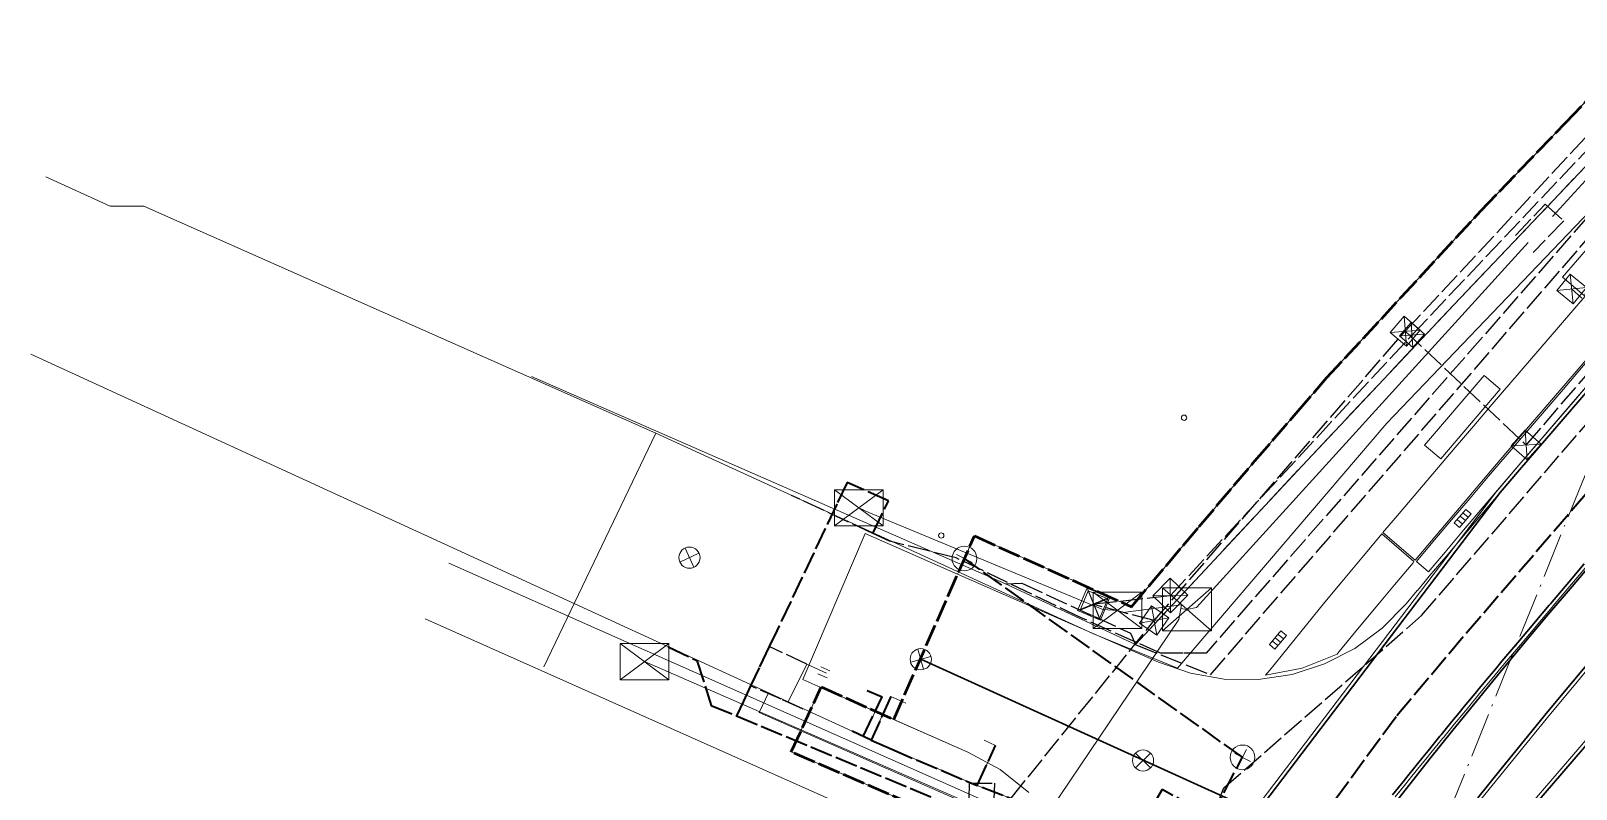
# Model space of a CAD drawing. Header units: metres. Extents: x 105014 to 106600, y 111320 to 118425.
# Drawn here: x 105520.2 to 105607.7, y 113714.6 to 113757.5 of the extents above; entities that cross this region are included whole.
import ezdxf

# ---------------------------------------------------------------- set-up
doc = ezdxf.new("R2010")
doc.units = ezdxf.units.M
doc.linetypes.add('DASHDOT', pattern=[3.556, 2.54, -0.508, 0, -0.508])
doc.linetypes.add('DASHED', pattern=[1.524, 1.27, -0.254])
for name, color, linetype, lineweight in [('00-BASE-LIMITE', 7, 'DASHED', 50), ('00-BASE-UE', 42, 'DASHED', 25), ('10-PAV-BOCACALLE', 9, 'CONTINUOUS', 13), ('10-PAV-CALZADA-BRT', 12, 'CONTINUOUS', 30), ('10-PAV-CALZADA-MIXTA', 8, 'CONTINUOUS', 30), ('10-PAV-CICLORUTA', 76, 'CONTINUOUS', 18), ('10-PAV-SARDINEL', 252, 'CONTINUOUS', 13), ('20-EP-ZONA-DURA', 253, 'CONTINUOUS', 13), ('20-EP-ZONA-VERDE', 84, 'CONTINUOUS', 13), ('30-RED-ENEL-NODOS', 11, 'CONTINUOUS', 13), ('30-RED-ENEL-PROY', 1, 'DASHED', 25), ('30-RED-ETB-CAMARA', 151, 'CONTINUOUS', 13), ('30-RED-ETB-EXIST', 145, 'CONTINUOUS', 13), ('30-RED-ETB-PROY', 5, 'DASHED', 25), ('30-RED-MOVISTAR-CAMARA', 141, 'CONTINUOUS', 13), ('30-RED-MOVISTAR-PROY', 4, 'DASHED', 25), ('30-RED-VANTI-EXIST', 52, 'CONTINUOUS', 13), ('30-RED-VANTI-PROY', 2, 'DASHED', 25), ('30-RED-VANTI-RETIRO', 8, 'DASHDOT', 13), ('35-RH-ACUE-MATRIZ-PJ', 150, 'DASHED', 40), ('35-RH-ACUE-MENOR-EXIST', 151, 'CONTINUOUS', 13), ('35-RH-ACUE-MENOR-PROY', 5, 'DASHED', 25), ('35-RH-PLUV-COLECTOR', 96, 'CONTINUOUS', 30), ('35-RH-PLUV-NODOS', 94, 'CONTINUOUS', 13), ('35-RH-PLUV-RETIRO', 8, 'DASHDOT', 13), ('35-RH-SUDS-ZONAS', 92, 'CONTINUOUS', 20), ('36-RH-SAN-COLECTOR-PROY', 6, 'DASHED', 35), ('36-RH-SAN-POZOS', 216, 'CONTINUOUS', 13)]:
    doc.layers.add(name, color=color, linetype=linetype, lineweight=lineweight)

# ---------------------------------------------------------------- blocks, each defined once
blk = doc.blocks.new('CAM_ETB_T_14')
for p, q in [((-1.39, -1.22), (1.39, 1.22)), ((-1.39, 1.22), (1.39, -1.22))]:
    blk.add_line(p, q)
blk.add_lwpolyline([(-1.39, -1.22), (1.39, -1.22), (1.39, 1.22), (-1.39, 1.22)], close=True)
blk = doc.blocks.new('CAM_ETB_T_13')
for p, q in [((-1.375, -1.025), (1.375, 1.025)), ((-1.375, 1.025), (1.375, -1.025))]:
    blk.add_line(p, q)
blk.add_lwpolyline([(-1.375, -1.025), (1.375, -1.025), (1.375, 1.025), (-1.375, 1.025)], close=True)
blk = doc.blocks.new('CAJA_ENEL')
for p, q in [((-0.6, -0.6), (0.6, 0.6)), ((-0.6, 0.6), (0.6, -0.6))]:
    blk.add_line(p, q)
blk.add_lwpolyline([(-0.6, -0.6), (0.6, -0.6), (0.6, 0.6), (-0.6, 0.6)], close=True)
blk = doc.blocks.new('POSTE')
blk.add_circle((0, 0), 0.15)
blk = doc.blocks.new('CAM_MOV_CS_276')
for p, q in [((-0.7, -0.7), (0.7, 0.7)), ((-0.7, 0.7), (0.7, -0.7))]:
    blk.add_line(p, q)
blk.add_lwpolyline([(-0.7, -0.7), (0.7, -0.7), (0.7, 0.7), (-0.7, 0.7)], close=True)
blk = doc.blocks.new('CAM_MOV_CS_275')
for p, q in [((-0.5, -0.5), (0.5, 0.5)), ((-0.5, 0.5), (0.5, -0.5))]:
    blk.add_line(p, q)
blk.add_lwpolyline([(-0.5, -0.5), (0.5, -0.5), (0.5, 0.5), (-0.5, 0.5)], close=True)
blk = doc.blocks.new('POZO_SAN')
for p, q in [((-0.5, 0), (0.5, 0)), ((0, -0.5), (0, 0.5))]:
    blk.add_line(p, q)
blk.add_circle((0, 0), 0.7)
blk = doc.blocks.new('SUMIDERO')
for p, q in [((-0.25, -0.2), (-0.25, 0.2)), ((0, -0.2), (0, 0.2)), ((0.25, -0.2), (0.25, 0.2))]:
    blk.add_line(p, q)
blk.add_lwpolyline([(-0.5, -0.2), (0.5, -0.2), (0.5, 0.2), (-0.5, 0.2)], close=True)
blk = doc.blocks.new('POZO_PLUV')
for p, q in [((-0.42, -0.42), (0.42, 0.42)), ((-0.42, 0.42), (0.42, -0.42))]:
    blk.add_line(p, q)
blk.add_circle((0, 0), 0.6)

msp = doc.modelspace()

# ---------------------------------------------------------------- linework, layer by layer
at = {"layer": '00-BASE-LIMITE'}
msp.add_lwpolyline([(105572.9671, 113712.4571), (105563.2517, 113716.6751), (105564.9487, 113720.3547), (105569.0577, 113718.5091), (105572.7543, 113726.9337), (105573.6217, 113728.9101), (105582.5217, 113724.8991), (105585.4607, 113728.3761), (105586.3605, 113729.4485), (105589.4291, 113733.0711), (105589.5203, 113733.1773), (105591.8555, 113735.8687), (105593.5787, 113737.8717), (105597.8037, 113742.4393), (105602.3217, 113747.3461), (105607.1343, 113752.3505), (105610.9811, 113756.4057)], dxfattribs=at)
at = {"layer": '00-BASE-UE'}
msp.add_lwpolyline([(105572.9671, 113712.4571), (105563.2517, 113716.6751), (105564.9487, 113720.3547), (105569.0577, 113718.5091), (105572.7543, 113726.9337), (105573.6217, 113728.9101), (105582.5217, 113724.8991), (105585.4607, 113728.3761), (105586.3605, 113729.4485), (105589.4291, 113733.0711), (105589.5203, 113733.1773), (105591.8555, 113735.8687), (105593.5787, 113737.8717), (105597.8037, 113742.4393), (105602.3217, 113747.3461), (105607.1343, 113752.3505), (105610.9811, 113756.4057)], dxfattribs=at)
at = {"layer": '10-PAV-BOCACALLE'}
msp.add_lwpolyline([(105576.714, 113714.3661), (105575.087, 113715.6661), (105573.2597, 113716.6653), (105564.9325, 113720.3193), (105563.9074, 113720.7688), (105563.9074, 113720.7688), (105567.4292, 113729.0524), (105572.6741, 113726.7506), (105584.0471, 113721.7601), (105585.8728, 113721.1288), (105587.7761, 113720.7986), (105589.7077, 113720.7781), (105591.6176, 113721.0677), (105593.4563, 113721.6601), (105595.1761, 113722.5399), (105596.7324, 113723.6842), (105598.085, 113725.0634), (105598.7159, 113725.8183), (105598.7187, 113725.8217), (105599.1585, 113726.3465), (105599.3914, 113726.6239), (105600.4393, 113727.8699), (105602.3307, 113730.1031), (105603.419, 113731.3811), (105576.2193, 113695.5737)], dxfattribs=at)
at = {"layer": '10-PAV-CALZADA-BRT'}
for points in [[(105596.7903, 113712.9181), (105598.0945, 113714.5899), (105599.4091, 113716.2523), (105600.7333, 113717.9055), (105602.0667, 113719.5499), (105603.4087, 113721.1861), (105604.7585, 113722.8141), (105606.1161, 113724.4343), (105607.4803, 113726.0475), (105608.8511, 113727.6537)], [(105608.7937, 113722.1805), (105607.4471, 113720.5731), (105606.1089, 113718.9591), (105604.7791, 113717.3379), (105603.4585, 113715.7093), (105602.1477, 113714.0729)], [(105603.6123, 113711.6318), (105612.0607, 113721.4381)]]:
    msp.add_lwpolyline(points, dxfattribs=at)
at = {"layer": '10-PAV-CALZADA-MIXTA'}
for points in [[(105576.2193, 113695.5737), (105603.419, 113731.3811), (105604.5093, 113732.6565), (105608.8577, 113737.7249)], [(105608.1735, 113727.3244), (105607.302, 113726.3011), (105607.0931, 113726.0554), (105606.258, 113725.0716), (105606.1944, 113724.9965), (105605.2977, 113723.9358), (105605.2168, 113723.8399), (105604.4031, 113722.8733), (105604.1782, 113722.6057), (105603.5106, 113721.809), (105603.1428, 113721.3692), (105602.7984, 113720.9562), (105602.1107, 113720.1296), (105602.0879, 113720.1021), (105601.3796, 113719.2459), (105601.083, 113718.8865), (105600.6732, 113718.3883), (105600.0594, 113717.6401), (105599.9968, 113717.5635), (105599.3229, 113716.7367), (105599.0408, 113716.3897), (105598.651, 113715.9083), (105598.0268, 113715.1353), (105597.981, 113715.0783), (105597.3137, 113714.2462)]]:
    msp.add_lwpolyline(points, dxfattribs=at)
at = {"layer": '10-PAV-CICLORUTA'}
for points in [[(105636.6113, 113771.8541), (105607.9475, 113738.5069), (105606.8947, 113737.2821), (105605.8409, 113736.0553), (105604.7865, 113734.8263), (105603.7345, 113733.5981), (105602.6805, 113732.3645), (105601.6269, 113731.1277), (105600.5739, 113729.8877), (105599.5221, 113728.6437), (105598.5905, 113727.5369), (105596.7705, 113729.1013), (105597.6877, 113730.1913), (105598.7427, 113731.4391), (105599.7987, 113732.6827), (105600.8547, 113733.9223), (105601.9109, 113735.1581), (105602.9637, 113736.3875), (105604.0195, 113737.6181), (105605.0741, 113738.8459), (105606.1273, 113740.0713), (105634.6609, 113773.2669), (105634.7913, 113773.4185), (105636.6113, 113771.8541)], [(105598.5261, 113727.4603), (105598.4717, 113727.3957), (105597.4233, 113726.1435), (105596.3771, 113724.8865), (105595.3335, 113723.6245), (105594.2929, 113722.3573), (105594.1701, 113722.2065), (105592.1966, 113721.4276), (105590.1155, 113721.0147), (105590.3525, 113721.3105), (105591.3923, 113722.5969), (105592.4353, 113723.8769), (105593.4813, 113725.1507), (105594.5301, 113726.4189), (105595.5809, 113727.6813), (105596.6335, 113728.9387), (105596.7059, 113729.0249), (105598.5261, 113727.4603)]]:
    msp.add_lwpolyline(points, close=True, dxfattribs=at)
at = {"layer": '10-PAV-SARDINEL'}
for points in [[(105576.06, 113695.6947), (105603.2597, 113731.5021), (105603.2664, 113731.5104), (105604.3574, 113732.7866), (105606.5306, 113735.322), (105608.706, 113737.8553)], [(105608.8577, 113737.7249), (105606.6823, 113735.1917), (105604.5093, 113732.6565), (105603.419, 113731.3811), (105576.2193, 113695.5737)], [(105608.8511, 113727.6537), (105607.4803, 113726.0475), (105606.1161, 113724.4343), (105604.7585, 113722.8141), (105603.4087, 113721.1861), (105602.0667, 113719.5499), (105600.7333, 113717.9055), (105599.4091, 113716.2523), (105598.0945, 113714.5899), (105596.7903, 113712.9181)], [(105597.3137, 113714.2462), (105597.981, 113715.0783), (105598.0268, 113715.1353), (105598.651, 113715.9083), (105599.0408, 113716.3897), (105599.3229, 113716.7367), (105599.9968, 113717.5635), (105600.0594, 113717.6401), (105600.6732, 113718.3883), (105601.083, 113718.8865), (105601.3796, 113719.2459), (105602.0879, 113720.1021), (105602.1107, 113720.1296), (105602.7984, 113720.9562), (105603.1428, 113721.3692), (105603.5106, 113721.809), (105604.1782, 113722.6057), (105604.4031, 113722.8733), (105605.2168, 113723.8399), (105605.2977, 113723.9358), (105606.1944, 113724.9965), (105606.258, 113725.0716), (105607.0931, 113726.0554), (105607.302, 113726.3011), (105608.1735, 113727.3244)], [(105608.3257, 113727.1947), (105607.4544, 113726.1715), (105607.2456, 113725.926), (105606.4106, 113724.9423), (105606.3471, 113724.8673), (105605.4505, 113723.8068), (105605.3698, 113723.711), (105604.5562, 113722.7446), (105604.3314, 113722.4771), (105603.664, 113721.6806), (105603.2963, 113721.241), (105602.9521, 113720.8282), (105602.2646, 113720.0018), (105602.242, 113719.9745), (105601.5338, 113719.1185), (105601.2374, 113718.7593), (105600.8278, 113718.2613), (105600.2142, 113717.5134), (105600.1518, 113717.437), (105599.478, 113716.6104), (105599.1961, 113716.2637), (105598.8065, 113715.7826), (105598.1826, 113715.0099), (105598.137, 113714.9531), (105597.4698, 113714.1212)], [(105597.6657, 113714.3654), (105598.137, 113714.9531), (105598.1826, 113715.0099), (105598.8065, 113715.7826), (105599.1961, 113716.2637), (105599.478, 113716.6104), (105600.1518, 113717.437), (105600.2142, 113717.5134), (105600.8278, 113718.2613), (105601.2374, 113718.7593), (105601.5338, 113719.1185), (105602.242, 113719.9745), (105602.2646, 113720.0018), (105602.9521, 113720.8282), (105603.2963, 113721.241), (105603.664, 113721.6806), (105604.3314, 113722.4771), (105604.5562, 113722.7446), (105605.3698, 113723.711), (105605.4505, 113723.8068), (105606.3471, 113724.8673), (105606.4106, 113724.9423), (105607.2456, 113725.926), (105607.4544, 113726.1715), (105608.3257, 113727.1947)]]:
    msp.add_lwpolyline(points, dxfattribs=at)
at = {"layer": '20-EP-ZONA-DURA'}
for points in [[(105634.6609, 113773.2669), (105606.1273, 113740.0713), (105605.0741, 113738.8459), (105604.0195, 113737.6181), (105602.9637, 113736.3875), (105601.9109, 113735.1581), (105600.8547, 113733.9223), (105599.7987, 113732.6827), (105598.7427, 113731.4391), (105597.6877, 113730.1913), (105596.7705, 113729.1013), (105598.5905, 113727.5369), (105599.5221, 113728.6437), (105600.5739, 113729.8877), (105601.6269, 113731.1277), (105602.6805, 113732.3645), (105603.7345, 113733.5981), (105604.7865, 113734.8263), (105605.8409, 113736.0553), (105606.8947, 113737.2821), (105607.9475, 113738.5069), (105636.6113, 113771.8541), (105634.7913, 113773.4185), (105634.6609, 113773.2669)], [(105603.4175, 113737.2237), (105602.5081, 113738.0057), (105599.1281, 113734.0541), (105600.0399, 113733.2743), (105603.4175, 113737.2237)], [(105598.5261, 113727.4603), (105596.7059, 113729.0249), (105596.6335, 113728.9387), (105595.5809, 113727.6813), (105594.5301, 113726.4189), (105593.4813, 113725.1507), (105592.4353, 113723.8769), (105591.3923, 113722.5969), (105590.3525, 113721.3105), (105590.1155, 113721.0147), (105592.1966, 113721.4276), (105594.1701, 113722.2065), (105594.2929, 113722.3573), (105595.3335, 113723.6245), (105596.3771, 113724.8865), (105597.4233, 113726.1435), (105598.4717, 113727.3957), (105598.5261, 113727.4603)]]:
    msp.add_lwpolyline(points, close=True, dxfattribs=at)
for points in [[(105608.0233, 113738.4417), (105606.9705, 113737.2169), (105605.9169, 113735.9903), (105604.8625, 113734.7613), (105603.8105, 113733.5331), (105602.7565, 113732.2997), (105601.7029, 113731.0631), (105600.6501, 113729.8229), (105599.5985, 113728.5793), (105598.6663, 113727.4717), (105599.3489, 113726.8849), (105600.2865, 113727.9989), (105601.3369, 113729.2411), (105602.3885, 113730.4799), (105603.2596, 113731.5022), (105601.0445, 113728.5858), (105600.4393, 113727.8699), (105599.3914, 113726.6239), (105599.1585, 113726.3465), (105598.7187, 113725.8217), (105598.7159, 113725.8183), (105598.085, 113725.0634), (105596.7324, 113723.6842), (105595.1761, 113722.5399), (105593.4563, 113721.6601), (105591.6176, 113721.0677), (105589.7077, 113720.7781), (105587.7761, 113720.7986), (105585.8728, 113721.1288), (105584.0471, 113721.7601), (105572.674, 113726.7507), (105572.7543, 113726.9337), (105573.6217, 113728.9101), (105582.5217, 113724.8991), (105585.4607, 113728.3761), (105586.3605, 113729.4485), (105589.4291, 113733.0711), (105589.5203, 113733.1773), (105591.8555, 113735.8687), (105593.5787, 113737.8717), (105597.8037, 113742.4393), (105602.3217, 113747.3461), (105607.1343, 113752.3505), (105610.9811, 113756.4057)], [(105572.9671, 113712.4571), (105563.2517, 113716.6751), (105564.9324, 113720.3193), (105569.0577, 113718.5091), (105573.2597, 113716.6653), (105575.087, 113715.6661), (105576.714, 113714.3661)]]:
    msp.add_lwpolyline(points, dxfattribs=at)
at = {"layer": '20-EP-ZONA-VERDE'}
for points in [[(105637.3697, 113771.2023), (105608.7057, 113737.8551), (105607.6533, 113736.6305), (105606.5999, 113735.4043), (105605.5461, 113734.1759), (105604.4945, 113732.9479), (105603.4413, 113731.7155), (105602.3885, 113730.4799), (105601.3369, 113729.2411), (105600.2865, 113727.9989), (105599.3489, 113726.8849), (105598.6663, 113727.4717), (105599.5985, 113728.5793), (105600.6501, 113729.8229), (105601.7029, 113731.0631), (105602.7565, 113732.2997), (105603.8105, 113733.5331), (105604.8625, 113734.7613), (105605.9169, 113735.9903), (105606.9705, 113737.2169), (105608.0233, 113738.4417), (105636.6871, 113771.7889), (105637.3697, 113771.2023)], [(105603.4175, 113737.2237), (105600.0399, 113733.2743), (105599.1281, 113734.0541), (105602.5081, 113738.0057), (105603.4175, 113737.2237)]]:
    msp.add_lwpolyline(points, close=True, dxfattribs=at)
for points in [[(105602.3041, 113713.9483), (105603.6141, 113715.5837), (105604.9341, 113717.2115), (105606.2631, 113718.8319), (105607.6009, 113720.4451), (105608.9467, 113722.0517)], [(105611.9133, 113721.5735), (105603.4568, 113711.7577)]]:
    msp.add_lwpolyline(points, dxfattribs=at)
at = {"layer": '30-RED-ENEL-PROY'}
for points in [[(105598.0327, 113740.5189), (105619.6549, 113763.7735)], [(105610.3041, 113740.3515), (105607.4597, 113742.9103)], [(105583.8047, 113724.1141), (105598.0327, 113740.5189)], [(105598.0327, 113740.5189), (105604.8783, 113734.0661)], [(105604.8783, 113734.0661), (105610.3041, 113740.3515)], [(105583.8047, 113724.1141), (105580.3979, 113725.0229)], [(105574.7509, 113712.8681), (105583.8047, 113724.1141)]]:
    msp.add_lwpolyline(points, dxfattribs=at)
at = {"layer": '30-RED-ETB-EXIST'}
for points in [[(105606.38, 113747.024), (105619.043, 113760.863), (105619.463, 113761.288)], [(105585.666, 113724.75), (105586.199, 113724.848), (105605.002, 113745.54)], [(105567.084, 113730.505), (105567.646, 113730.251), (105580.906, 113724.741), (105581.726, 113724.695)], [(105575.286, 113713.963), (105577.346, 113712.522), (105585.215, 113724.171), (105585.323, 113724.808), (105585.666, 113724.75)], [(105581.726, 113724.695), (105582.046, 113724.581), (105585.358, 113725.017), (105585.323, 113724.808), (105585.666, 113724.75)], [(105554.941, 113721.788), (105573.505, 113713.697), (105575.286, 113713.963)]]:
    msp.add_lwpolyline(points, dxfattribs=at)
at = {"layer": '30-RED-ETB-PROY'}
for points in [[(105604.271, 113745.944), (105605.961, 113747.712), (105607.008, 113746.773), (105605.281, 113744.981)], [(105575.286, 113713.963), (105573.276, 113712.463), (105573.353, 113714.907), (105574.759, 113714.907), (105574.726, 113713.983), (105575.286, 113713.963)]]:
    msp.add_lwpolyline(points, dxfattribs=at)
at = {"layer": '30-RED-MOVISTAR-PROY'}
for points in [[(105598.4167, 113740.3039), (105627.1895, 113770.7407)], [(105584.7273, 113725.5375), (105598.4167, 113740.3039)], [(105580.3899, 113725.0565), (105584.7273, 113725.5375)]]:
    msp.add_lwpolyline(points, dxfattribs=at)
at = {"layer": '30-RED-VANTI-EXIST'}
for points in [[(105582.759, 113722.7682), (105592.1871, 113732.8885), (105600.7951, 113742.0307), (105611.2255, 113752.9865), (105620.5943, 113762.8875), (105626.1123, 113768.7307)], [(105548.5285, 113737.9565), (105575.3865, 113726.1899)], [(105577.2139, 113712.5497), (105543.8545, 113727.3785)], [(105575.3865, 113726.1899), (105582.7569, 113722.7659), (105582.759, 113722.7682)], [(105573.7895, 113710.2779), (105542.5065, 113724.2201)]]:
    msp.add_lwpolyline(points, dxfattribs=at)
at = {"layer": '30-RED-VANTI-PROY'}
for points in [[(105583.4243, 113706.6041), (105586.8215, 113712.3143), (105587.7547, 113714.6325), (105598.9577, 113724.3955), (105656.2147, 113790.9971), (105664.4907, 113802.2521), (105671.1805, 113813.6245), (105681.2393, 113846.7487), (105682.6437, 113861.1821), (105686.1241, 113889.7663), (105686.4437, 113891.9799), (105686.6545, 113896.3845), (105688.4809, 113913.0949), (105689.2835, 113923.9021), (105690.0407, 113928.1947), (105690.1611, 113929.8803)], [(105582.759, 113722.7682), (105582.7735, 113722.7363), (105586.9977, 113721.0491), (105627.4017, 113767.7741)], [(105575.3865, 113726.1899), (105576.3103, 113726.2333), (105582.4727, 113723.3975), (105582.759, 113722.7682)]]:
    msp.add_lwpolyline(points, dxfattribs=at)
at = {"layer": '30-RED-VANTI-RETIRO'}
for points in [[(105582.759, 113722.7682), (105592.1871, 113732.8885), (105600.7951, 113742.0307), (105611.2255, 113752.9865), (105620.5943, 113762.8875), (105626.1123, 113768.7307)], [(105575.3865, 113726.1899), (105582.7569, 113722.7659), (105582.759, 113722.7682)]]:
    msp.add_lwpolyline(points, dxfattribs=at)
at = {"layer": '35-RH-ACUE-MATRIZ-PJ'}
for points in [[(105697.8287, 113984.9241), (105696.0573, 113950.2069), (105693.0321, 113908.2907), (105688.6926, 113877.3888), (105685.1125, 113845.4534), (105684.0791, 113839.7835), (105682.6136, 113834.0328), (105681.6135, 113830.8334), (105678.2327, 113821.8919), (105673.2704, 113810.5282), (105671.5191, 113807.1561), (105668.874, 113802.6796), (105665.575, 113797.6684), (105658.3947, 113788.1043), (105629.7754, 113754.6465), (105611.2469, 113734.751), (105601.3153, 113723.1855), (105597.5168, 113718.6616), (105591.5028, 113710.4652), (105584.2576, 113714.5486), (105582.5302, 113711.598), (105580.9366, 113712.0232), (105573.79, 113714.76)], [(105567.8792, 113729.0581), (105568.7556, 113730.896), (105566.4178, 113731.9488), (105565.8301, 113730.7099), (105562.4288, 113723.5394), (105561.9999, 113722.6397), (105561.4245, 113721.4337), (105560.9459, 113720.4154), (105560.5375, 113719.5525), (105560.1398, 113718.7139)], [(105556.284, 113722.6314), (105557.9066, 113721.8478), (105558.7074, 113719.3102), (105560.1398, 113718.7139), (105572.6307, 113713.5169), (105573.6643, 113710.9346), (105574.9809, 113710.1845), (105576.1942, 113709.4931), (105570.1591, 113698.0099)], [(105567.3307, 113717.5422), (105568.3981, 113719.8027)], [(105567.556, 113720.1578), (105568.3981, 113719.8027)], [(105568.8876, 113719.8074), (105567.78, 113717.33)], [(105567.78, 113717.33), (105566.7, 113717.84)], [(105567.78, 113717.33), (105568.94, 113716.82)], [(105568.94, 113716.82), (105573.79, 113714.76)], [(105573.79, 113714.76), (105574.8273, 113717.0378)]]:
    msp.add_lwpolyline(points, dxfattribs=at)
at = {"layer": '35-RH-ACUE-MENOR-EXIST'}
for points in [[(105585.14, 113721.42), (105596.99, 113735.31), (105620.49, 113759.88), (105639.28, 113779.72), (105643.82, 113784.98), (105644.09, 113787.95), (105645.77, 113790.3), (105648.75, 113791.19), (105662.1, 113811.48), (105668.2, 113823.96), (105670.17, 113828.57)], [(105521.02, 113749.27), (105524.67, 113747.6), (105526.57, 113747.6), (105555.57, 113734.74)], [(105520.1763, 113739.2158), (105550.9825, 113725.0615), (105566.7, 113717.84)], [(105555.57, 113734.74), (105549.241, 113721.4844)], [(105555.57, 113734.74), (105580.38, 113723.36)], [(105580.38, 113723.36), (105585.14, 113721.42)], [(105565.2517, 113721.13), (105564.1291, 113721.6512), (105563.0758, 113719.5052)], [(105565.2783, 113720.8797), (105564.759, 113721.0986)], [(105565.4425, 113721.2691), (105564.9232, 113721.4881)], [(105561.9574, 113720.0117), (105561.4278, 113718.9125), (105574.49, 113713.17), (105576.05, 113709.09), (105574.77, 113706.34)], [(105567.3307, 113717.5422), (105568.3981, 113719.8027)], [(105567.556, 113720.1578), (105568.3981, 113719.8027)], [(105568.8876, 113719.8074), (105567.78, 113717.33)], [(105568.8876, 113719.8074), (105569.7392, 113719.4252)], [(105567.78, 113717.33), (105566.7, 113717.84)], [(105567.78, 113717.33), (105568.94, 113716.82)], [(105574.8273, 113717.0378), (105574.1722, 113717.3354)], [(105568.94, 113716.82), (105573.79, 113714.76)], [(105573.79, 113714.76), (105574.8273, 113717.0378)], [(105573.79, 113714.76), (105578.95, 113712.78)]]:
    msp.add_lwpolyline(points, dxfattribs=at)
at = {"layer": '35-RH-ACUE-MENOR-PROY'}
for points in [[(105665.0694, 113818.875), (105653.5006, 113801.2317), (105648.3547, 113793.3839), (105641.1803, 113784.362), (105625.1899, 113766.2083), (105620.4576, 113760.8358), (105586.7508, 113722.2743), (105585.43, 113722.2723), (105584.1651, 113722.2703), (105579.63, 113724.2951), (105572.585, 113727.669), (105568.8226, 113728.6179), (105567.8792, 113729.0581), (105563.2647, 113731.2124)], [(105567.8792, 113729.0581), (105568.7556, 113730.896), (105566.4178, 113731.9488), (105565.8301, 113730.7099), (105562.4288, 113723.5394), (105561.9999, 113722.6397), (105561.4245, 113721.4337), (105560.9459, 113720.4154), (105560.5375, 113719.5525), (105560.1398, 113718.7139)], [(105556.284, 113722.6314), (105557.9066, 113721.8478), (105558.7074, 113719.3102), (105560.1398, 113718.7139), (105572.6307, 113713.5169), (105573.6643, 113710.9346), (105574.9809, 113710.1845), (105576.1942, 113709.4931), (105569.3208, 113696.415), (105565.4379, 113689.3217), (105557.6577, 113675.109), (105541.7115, 113641.6059), (105540.2593, 113638.5547), (105534.938, 113627.3735), (105534.1398, 113625.6976), (105532.6749, 113622.6199), (105531.245, 113619.6135)], [(105564.1291, 113721.6512), (105561.9999, 113722.6397)], [(105563.9209, 113719.0977), (105562.6728, 113719.6598), (105560.9459, 113720.4154)]]:
    msp.add_lwpolyline(points, dxfattribs=at)
at = {"layer": '35-RH-PLUV-COLECTOR'}
msp.add_lwpolyline([(105589.3404, 113713.405), (105570.5856, 113721.9247)], dxfattribs=at)
msp.add_lwpolyline([(105589.3404, 113713.405), (105570.5856, 113721.9247)], dxfattribs=at)
at = {"layer": '35-RH-PLUV-RETIRO'}
msp.add_lwpolyline([(105581.2967, 113665.5756), (105611.9851, 113741.7106)], dxfattribs=at)
at = {"layer": '35-RH-SUDS-ZONAS'}
msp.add_lwpolyline([(105608.1604, 113742.5325), (105606.9473, 113743.575), (105610.3365, 113747.5187), (105611.5499, 113746.4758), (105608.1604, 113742.5325)], close=True, dxfattribs=at)
at = {"layer": '36-RH-SAN-COLECTOR-PROY'}
for points in [[(105588.8137, 113716.3643), (105573.0604, 113727.6312)], [(105560.6606, 113663.1738), (105588.8137, 113716.3643)]]:
    msp.add_lwpolyline(points, dxfattribs=at)

# ---------------------------------------------------------------- block references
at = {"layer": '30-RED-ENEL-NODOS'}
for name, p, rotation in [('CAJA_ENEL', (105607.4597, 113742.9103), 50.3), ('CAJA_ENEL', (105598.0327, 113740.5188), 49.4), ('POSTE', (105585.5015, 113735.612), 56.1), ('CAJA_ENEL', (105604.8783, 113734.0661), 48.6), ('POSTE', (105571.7488, 113728.9399), 64.6), ('CAJA_ENEL', (105580.3978, 113725.0229), 337.1), ('CAJA_ENEL', (105583.8047, 113724.1141), 55.5)]:
    msp.add_blockref(name, p, dxfattribs=dict(at, rotation=rotation))
at = {"layer": '30-RED-ETB-CAMARA'}
for name, p in [('CAM_ETB_T_13', (105567.084, 113730.505)), ('CAM_ETB_T_14', (105585.666, 113724.75)), ('CAM_ETB_T_13', (105581.726, 113724.695)), ('CAM_ETB_T_13', (105554.941, 113721.788))]:
    msp.add_blockref(name, p, dxfattribs=at)
at = {"layer": '30-RED-MOVISTAR-CAMARA'}
for name, p, rotation in [('CAM_MOV_CS_275', (105598.4168, 113740.3039), 48.7), ('CAM_MOV_CS_275', (105598.4168, 113740.3039), 48.7), ('CAM_MOV_CS_276', (105580.3899, 113725.0564), 337.4), ('CAM_MOV_CS_276', (105580.3899, 113725.0564), 337.4), ('CAM_MOV_CS_276', (105584.7272, 113725.5374), 315.6), ('CAM_MOV_CS_276', (105584.7272, 113725.5374), 315.6)]:
    msp.add_blockref(name, p, dxfattribs=dict(at, rotation=rotation))
at = {"layer": '35-RH-PLUV-NODOS'}
for name, p, rotation in [('SUMIDERO', (105601.2865, 113729.9091), 229.6), ('SUMIDERO', (105601.2865, 113729.9091), 229.6), ('SUMIDERO', (105601.2865, 113729.9091), 229.6), ('POZO_PLUV', (105557.484, 113727.682), 250), ('SUMIDERO', (105590.8205, 113723.0149), 229.6), ('POZO_PLUV', (105570.5856, 113721.9247), 241), ('POZO_PLUV', (105570.5856, 113721.9247), 241)]:
    msp.add_blockref(name, p, dxfattribs=dict(at, rotation=rotation))
msp.add_blockref('POZO_PLUV', (105583.1803, 113716.1839), dxfattribs=at)
at = {"layer": '36-RH-SAN-POZOS', "rotation": 243}
for p in [(105573.0604, 113727.6312), (105588.8151, 113716.3628)]:
    msp.add_blockref('POZO_SAN', p, dxfattribs=at)

doc.saveas('drawing.dxf')
